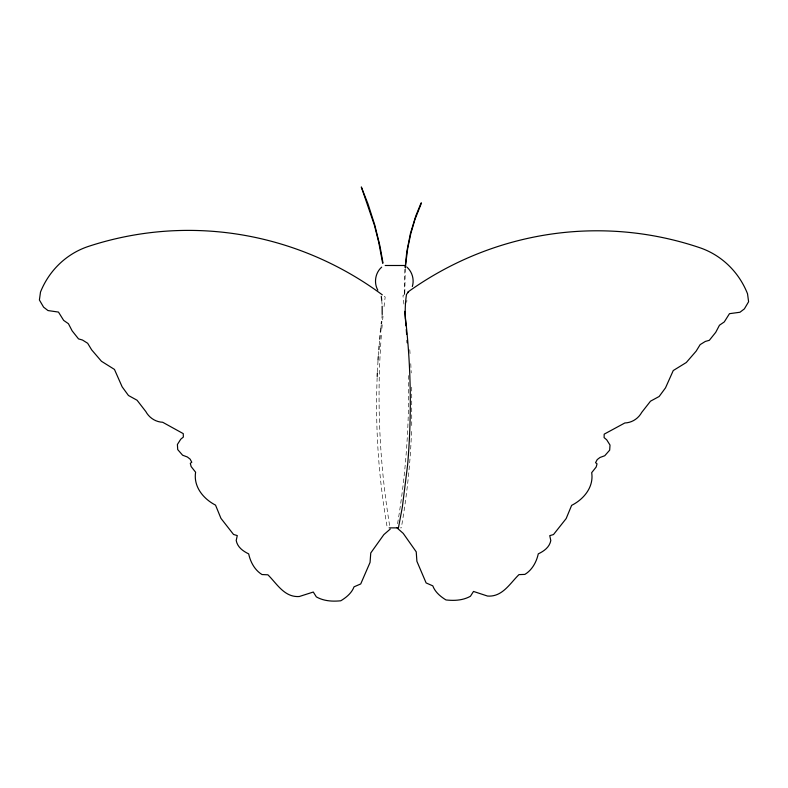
<?xml version="1.0" encoding="UTF-8"?>
<svg xmlns="http://www.w3.org/2000/svg" width="788" height="788" viewBox="0 0 788 788"><rect width="100%" height="100%" fill="white"/><g stroke="black" fill="none" stroke-linecap="round" stroke-linejoin="round"><path stroke-width="0.59" stroke-dasharray="3.94 2.96" d="M382.19 314.235L381.756 320.322M411.494 431.42C410.41 463.758 406.825 495.987 401.319 527.871L400.383 527.871M411.73 425.579L411.72 385.825M377.156 377.639C375.137 427.894 378.644 478.336 387.292 527.871L388.238 527.871M377.452 371.808L378.023 360.126M404.845 269.269L404.451 293.619M405.288 268.452L404.796 293.461M378.398 355.457L378.762 350.798M379.225 344.967L379.688 339.145M406.706 302.296L406.884 300.307M380.85 328.557L381.234 325.03M404.53 293.53L404.5 291.067M381.737 300.307L382.052 304.286M409.76 349.636L410.134 354.295M410.765 363.632L411.228 372.97M389.627 525.478A774.308 747.93 84.1 0 1 380.978 340.426M381.057 339.214A774.308 747.93 84.1 0 1 381.51 333.166M381.904 328.34A774.308 747.93 84.1 0 1 382.219 324.715M382.663 319.879A774.308 747.93 84.1 0 1 383.017 316.264M384.042 306.621A774.308 747.93 84.1 0 1 385.184 296.997A343.026 331.334 84.1 0 0 383.264 295.559M403.909 304.099A774.308 747.97 -87.5 0 0 402.944 295.658A343.026 331.354 -87.5 0 1 404.865 294.239M408.479 375.512A774.308 747.97 -87.5 0 1 397.29 525.379"/><path stroke-width="1.18" d="M382.19 314.235L382.15 306.276M421.087 202.969L415.719 216.109L410.42 233.563L406.736 251.973L405.239 267.546L407.721 248.269L410.794 233.622L414.902 219.596L421.442 203.068M377.216 376.477L377.393 372.97M378.023 360.126L378.299 356.629M378.861 349.636L379.136 346.139M379.688 339.145L380.082 335.609M380.466 332.083L380.85 328.557M381.362 323.858L381.628 321.504M412.331 286.497C414.439 279.71 412.262 271.85 406.943 267.132M382.643 263.143L378.703 242.093L374.399 225.161L361.308 186.963L367.966 203.836L374.773 225.043L379.993 246.22L383.007 263.034M408.568 291.806L406.49 294.377A108.655 104.962 -87.5 0 0 405.446 318.214M381.678 267.132C375.295 272.727 373.611 282.784 377.826 290.151M390.227 529.073L383.864 534.609L370.764 552.959L370.055 562.425L360.727 583.947L354.039 586.824C351.744 593 346.306 597.471 340.79 600.781C332.398 601.618 323.838 601.145 316.343 596.88L313.289 592.034L299.253 596.526C284.389 597.511 276.933 583.721 267.9 574.807L262 574.541C254.751 570.128 250.407 562.011 248.683 553.885C242.881 551.098 237.483 547.138 236.203 540.519L237.267 535.574L233.534 534.461L220.945 518.356L215.528 505.118C203.412 498.893 193.287 486.669 195.611 472.229L191.149 466.585L190.292 463.324L191.77 462.241L190.105 459.099L187.357 456.991L182.599 455.198L177.714 449.584L177.398 444.481L180.757 439.211L183.338 437.074L183.269 433.636L162.692 422.269A20.931 20.212 84.1 0 1 145.8 411.523L137.073 400.245L128.454 395.487L122.13 386.809L114.457 369.424L101.445 361.268L91.654 349.842L87.665 343.272L82.504 340.042L78.514 338.879L72.141 330.852L68.438 323.71L63.651 320.381L58.47 312.078L47.989 310.561L43.586 307.143L39.4 299.992L40.503 292.043A80.78 78.032 84.1 0 1 88.611 246.349A343.026 331.334 84.1 0 1 382.298 294.84M385.174 265.497L404.865 265.497L405.928 266.275M389.351 527.871L396.128 527.871M396.985 527.871L398.423 527.871L402.343 507.088L407.573 465.275A704.502 680.536 -87.5 0 0 405.446 318.214M396.876 527.773L403.21 533.368L416.231 551.836L416.901 561.312L426.121 582.933L432.799 585.858C435.075 592.064 440.482 596.585 445.988 599.944C454.351 600.86 462.911 600.466 470.436 596.26L473.509 591.443L487.526 596.053C502.36 597.186 509.895 583.455 518.967 574.619L524.867 574.403C532.136 570.049 536.51 561.952 538.273 553.856C544.075 551.127 549.492 547.197 550.802 540.598L549.758 535.643L553.491 534.56L566.158 518.573L571.625 505.374C583.78 499.247 593.945 487.082 591.69 472.652L596.161 467.048L597.038 463.797L595.561 462.694L597.235 459.571L599.993 457.483L604.76 455.73L609.676 450.155L610.01 445.062L606.671 439.763L604.1 437.596L604.189 434.158L624.815 422.979A20.931 20.222 -87.5 0 0 641.737 412.37L650.514 401.171L659.152 396.492L665.505 387.863L673.257 370.537L686.309 362.5L696.139 351.152L700.158 344.622L705.329 341.44L709.328 340.317L715.731 332.329L719.464 325.227L724.261 321.937L729.481 313.673L739.962 312.255L744.384 308.876L748.6 301.755L747.536 293.806A80.78 78.032 -87.5 0 0 699.636 247.659A343.026 331.354 -87.5 0 0 407.76 292.131M381.284 296.347L381.737 300.307M404.668 311.339A774.308 747.97 -87.5 0 1 405.978 325.828M406.263 329.463A774.308 747.97 -87.5 0 1 406.628 334.299M407.032 340.357A774.308 747.97 -87.5 0 1 407.179 342.78"/></g></svg>
